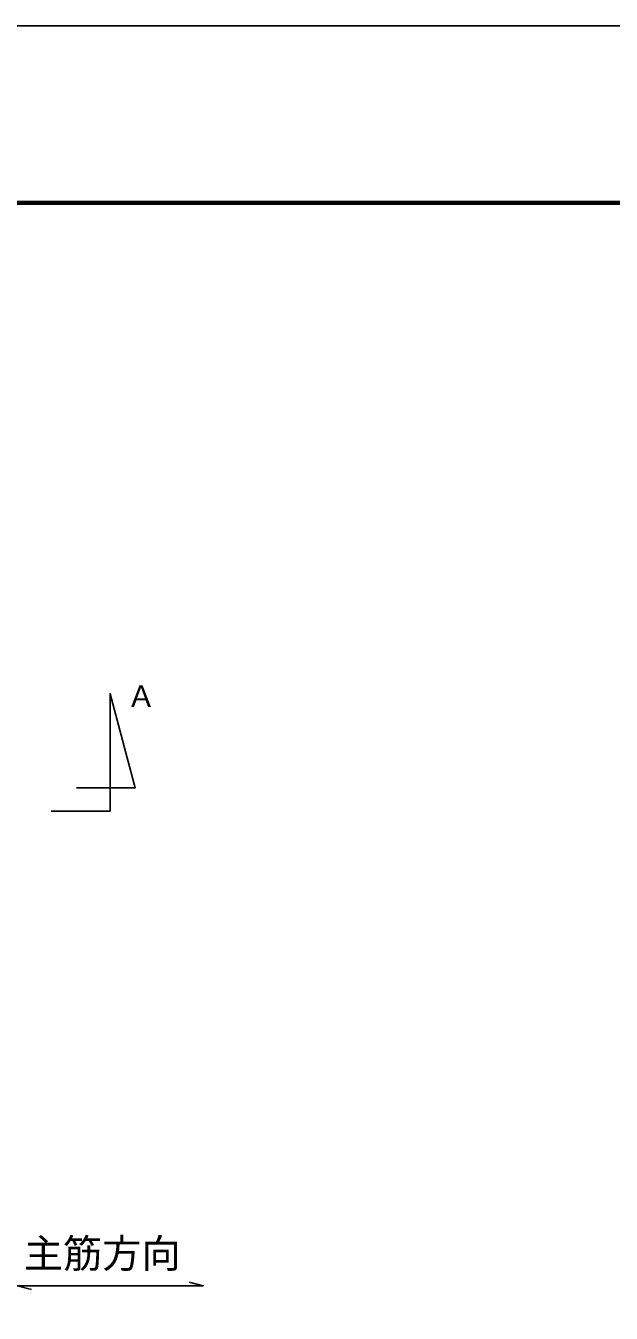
# Model space of a CAD drawing. Units: millimetres, scale not verified. Extents: x -11715 to 8910, y -9164 to 6308.
# Drawn here: x -3195 to -1402, y 2366 to 6308 of the extents above; entities that cross this region are included whole.
import ezdxf
from ezdxf.enums import TextEntityAlignment as Align

# ---------------------------------------------------------------- set-up
doc = ezdxf.new("R2010")
doc.units = ezdxf.units.MM
doc.header["$LTSCALE"] = 30
for name, color, linetype, lineweight in [('0-2_空気管', 3, 'Continuous', 25), ('0-F_図面枠', 7, 'Continuous', 25), ('1-0_Axis_waku', 7, 'Continuous', 25), ('1-1_1-3ﾚｲﾔ', 3, 'Continuous', 25)]:
    doc.layers.add(name, color=color, linetype=linetype, lineweight=lineweight)
doc.styles.add('ＭＳ ゴシック', font='')
doc.styles.get('ＭＳ ゴシック').set_extended_font_data('MS Gothic')

msp = doc.modelspace()

# ---------------------------------------------------------------- linework, layer by layer
at = {"layer": '0-2_空気管'}
msp.add_lwpolyline([(-3116.75, 3902.5), (-2936.75, 3902.5), (-2936.75, 4262.5), (-2859.59, 3974.5), (-3039.59, 3974.5)], dxfattribs=at)
at = {"layer": '0-F_図面枠'}
msp.add_lwpolyline([(-8910, -6307.5), (-8910, 6307.5), (8910, 6307.5), (8910, -6307.5)], close=True, dxfattribs=at)
at = {"layer": '1-0_Axis_waku'}
for p, q in [((-7778.4, 5769.9), (8408.4, 5769.9)), ((-7777.8, 5769.3), (8407.8, 5769.3)), ((-7777.2, 5768.7), (8407.2, 5768.7)), ((-7776.6, 5768.1), (8406.6, 5768.1)), ((-7776, 5767.5), (8406, 5767.5)), ((-7775.4, 5766.9), (8405.4, 5766.9)), ((-7774.8, 5766.3), (8404.8, 5766.3)), ((-7774.2, 5765.7), (8404.2, 5765.7)), ((-7773.6, 5765.1), (8403.6, 5765.1)), ((-7773, 5764.5), (8403, 5764.5)), ((-7772.4, 5763.9), (8402.4, 5763.9)), ((-7771.8, 5763.3), (8401.8, 5763.3)), ((-7771.2, 5762.7), (8401.2, 5762.7)), ((-7770.6, 5762.1), (8400.6, 5762.1)), ((-7770, 5761.5), (8400, 5761.5))]:
    msp.add_line(p, q, dxfattribs=at)
at = {"layer": '1-1_1-3ﾚｲﾔ'}
msp.add_lwpolyline([(-3177.77, 2438.15), (-3221.24, 2449.79), (-2651.23, 2449.79), (-2694.7, 2461.44)], dxfattribs=at)

# ---------------------------------------------------------------- texts
at = {"layer": '0-2_空気管', "color": 4, "style": 'ＭＳ ゴシック'}
msp.add_text('Ａ', height=65.98, dxfattribs=at).set_placement((-2886.43, 4202.05), align=Align.BOTTOM_LEFT)
at = {"layer": '1-1_1-3ﾚｲﾔ', "color": 4, "style": 'ＭＳ ゴシック'}
msp.add_text('主筋方向', height=87.98, dxfattribs=at).set_placement((-3200.78, 2478.61), align=Align.BOTTOM_LEFT)

doc.saveas('drawing.dxf')
